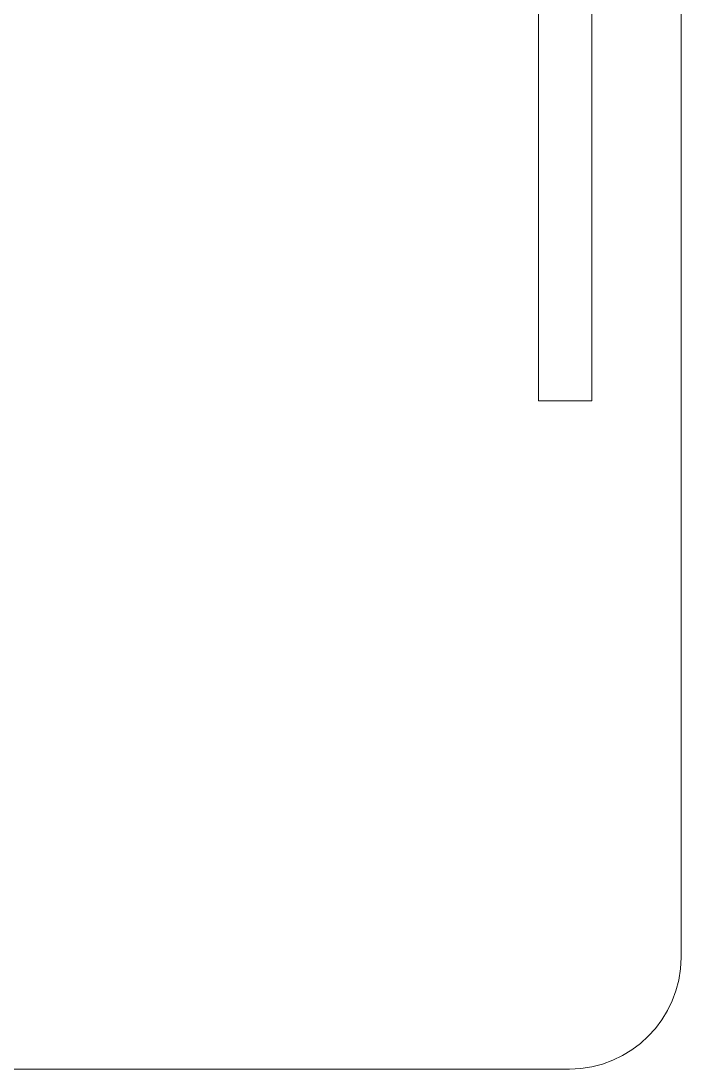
# Model space of a CAD drawing. Header units: millimetres. Extents: x -114 to 68, y -982 to -634.
# Drawn here: x 35.97 to 65.58, y -724.46 to -677.41 of the extents above; entities that cross this region are included whole.
import ezdxf

# ---------------------------------------------------------------- set-up
doc = ezdxf.new("R2010")
doc.units = ezdxf.units.MM
doc.header["$MEASUREMENT"] = 0
doc.layers.add('Layer 1', color=7, linetype='Continuous')

msp = doc.modelspace()

# ---------------------------------------------------------------- linework, layer by layer
at = {"layer": 'Layer 1', "color": 230, "lineweight": 20}
msp.add_open_spline([(-109.4153, -724.459), (-109.4153, -724.459), (60.5847, -724.459), (60.5847, -724.459), (63.3347, -724.459), (65.5847, -722.2089), (65.5847, -719.4589), (65.5847, -719.4589), (65.5847, -639.4591), (65.5847, -639.4591), (65.5847, -636.7091), (63.3347, -634.459), (60.5847, -634.459), (60.5847, -634.459), (-109.4153, -634.459), (-109.4153, -634.459), (-112.1653, -634.459), (-114.4153, -636.7091), (-114.4153, -639.4591), (-114.4153, -639.4591), (-114.4153, -719.4589), (-114.4153, -719.4589), (-114.4153, -722.2089), (-112.1653, -724.459), (-109.4153, -724.459)], degree=3, knots=[0, 0, 0, 0, 0.125, 0.125, 0.125, 0.25, 0.25, 0.25, 0.375, 0.375, 0.375, 0.5, 0.5, 0.5, 0.625, 0.625, 0.625, 0.75, 0.75, 0.75, 0.875, 0.875, 0.875, 1, 1, 1, 1], dxfattribs=at)
msp.add_open_spline([(-109.4153, -724.459), (-109.4153, -724.459), (60.5847, -724.459), (60.5847, -724.459), (63.3347, -724.459), (65.5847, -722.2089), (65.5847, -719.4589), (65.5847, -719.4589), (65.5847, -639.4591), (65.5847, -639.4591), (65.5847, -636.7091), (63.3347, -634.459), (60.5847, -634.459), (60.5847, -634.459), (-109.4153, -634.459), (-109.4153, -634.459), (-112.1653, -634.459), (-114.4153, -636.7091), (-114.4153, -639.4591), (-114.4153, -639.4591), (-114.4153, -719.4589), (-114.4153, -719.4589), (-114.4153, -722.2089), (-112.1653, -724.459), (-109.4153, -724.459)], degree=3, knots=[0, 0, 0, 0, 0.125, 0.125, 0.125, 0.25, 0.25, 0.25, 0.375, 0.375, 0.375, 0.5, 0.5, 0.5, 0.625, 0.625, 0.625, 0.75, 0.75, 0.75, 0.875, 0.875, 0.875, 1, 1, 1, 1], dxfattribs=at)
msp.add_open_spline([(-109.4153, -724.459), (-109.4153, -724.459), (60.5847, -724.459), (60.5847, -724.459), (63.3347, -724.459), (65.5847, -722.2089), (65.5847, -719.4589), (65.5847, -719.4589), (65.5847, -639.4591), (65.5847, -639.4591), (65.5847, -636.7091), (63.3347, -634.459), (60.5847, -634.459), (60.5847, -634.459), (-109.4153, -634.459), (-109.4153, -634.459), (-112.1653, -634.459), (-114.4153, -636.7091), (-114.4153, -639.4591), (-114.4153, -639.4591), (-114.4153, -719.4589), (-114.4153, -719.4589), (-114.4153, -722.2089), (-112.1653, -724.459), (-109.4153, -724.459)], degree=3, knots=[0, 0, 0, 0, 0.125, 0.125, 0.125, 0.25, 0.25, 0.25, 0.375, 0.375, 0.375, 0.5, 0.5, 0.5, 0.625, 0.625, 0.625, 0.75, 0.75, 0.75, 0.875, 0.875, 0.875, 1, 1, 1, 1], dxfattribs=at)
msp.add_open_spline([(-109.4153, -724.459), (-109.4153, -724.459), (60.5847, -724.459), (60.5847, -724.459), (63.3347, -724.459), (65.5847, -722.2089), (65.5847, -719.4589), (65.5847, -719.4589), (65.5847, -639.4591), (65.5847, -639.4591), (65.5847, -636.7091), (63.3347, -634.459), (60.5847, -634.459), (60.5847, -634.459), (-109.4153, -634.459), (-109.4153, -634.459), (-112.1653, -634.459), (-114.4153, -636.7091), (-114.4153, -639.4591), (-114.4153, -639.4591), (-114.4153, -719.4589), (-114.4153, -719.4589), (-114.4153, -722.2089), (-112.1653, -724.459), (-109.4153, -724.459)], degree=3, knots=[0, 0, 0, 0, 0.125, 0.125, 0.125, 0.25, 0.25, 0.25, 0.375, 0.375, 0.375, 0.5, 0.5, 0.5, 0.625, 0.625, 0.625, 0.75, 0.75, 0.75, 0.875, 0.875, 0.875, 1, 1, 1, 1], dxfattribs=at)
at = {"layer": 'Layer 1', "color": 250, "lineweight": 20}
msp.add_open_spline([(59.1847, -694.459), (59.1847, -694.459), (59.1847, -664.459), (59.1847, -664.459), (59.1847, -664.459), (61.5847, -664.459), (61.5847, -664.459), (61.5847, -664.459), (61.5847, -694.459), (61.5847, -694.459), (61.5847, -694.459), (59.1847, -694.459), (59.1847, -694.459)], degree=3, knots=[0, 0, 0, 0, 0.25, 0.25, 0.25, 0.5, 0.5, 0.5, 0.75, 0.75, 0.75, 1, 1, 1, 1], dxfattribs=at)
msp.add_open_spline([(59.1847, -694.459), (59.1847, -694.459), (59.1847, -664.459), (59.1847, -664.459), (59.1847, -664.459), (61.5847, -664.459), (61.5847, -664.459), (61.5847, -664.459), (61.5847, -694.459), (61.5847, -694.459), (61.5847, -694.459), (59.1847, -694.459), (59.1847, -694.459)], degree=3, knots=[0, 0, 0, 0, 0.25, 0.25, 0.25, 0.5, 0.5, 0.5, 0.75, 0.75, 0.75, 1, 1, 1, 1], dxfattribs=at)
msp.add_open_spline([(59.1847, -694.459), (59.1847, -694.459), (59.1847, -664.459), (59.1847, -664.459), (59.1847, -664.459), (61.5847, -664.459), (61.5847, -664.459), (61.5847, -664.459), (61.5847, -694.459), (61.5847, -694.459), (61.5847, -694.459), (59.1847, -694.459), (59.1847, -694.459)], degree=3, knots=[0, 0, 0, 0, 0.25, 0.25, 0.25, 0.5, 0.5, 0.5, 0.75, 0.75, 0.75, 1, 1, 1, 1], dxfattribs=at)
msp.add_open_spline([(59.1847, -694.459), (59.1847, -694.459), (59.1847, -664.459), (59.1847, -664.459), (59.1847, -664.459), (61.5847, -664.459), (61.5847, -664.459), (61.5847, -664.459), (61.5847, -694.459), (61.5847, -694.459), (61.5847, -694.459), (59.1847, -694.459), (59.1847, -694.459)], degree=3, knots=[0, 0, 0, 0, 0.25, 0.25, 0.25, 0.5, 0.5, 0.5, 0.75, 0.75, 0.75, 1, 1, 1, 1], dxfattribs=at)

doc.saveas('drawing.dxf')
